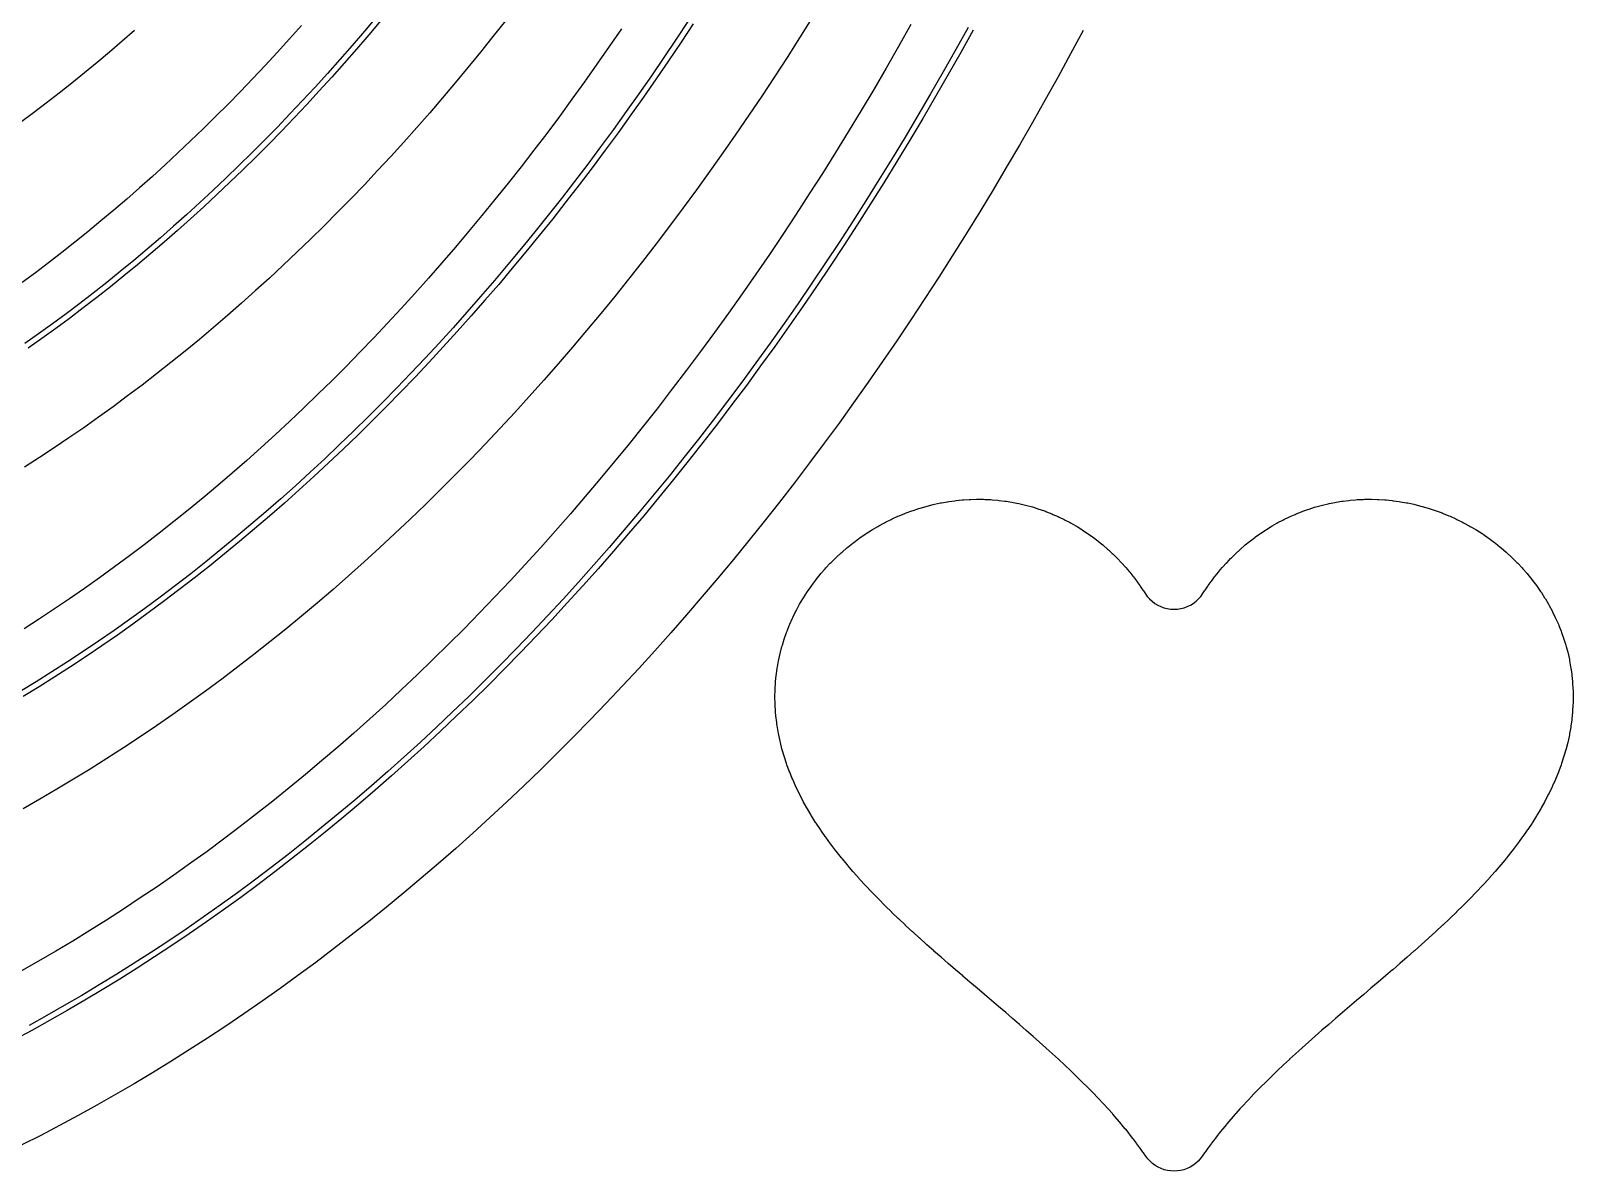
# Model space of a CAD drawing. Header units: metres. Extents: x 10 to 1210, y 10 to 2778.
# Drawn here: x 538.5 to 809, y 36.4 to 236.4 of the extents above; entities that cross this region are included whole.
import ezdxf

# ---------------------------------------------------------------- set-up
doc = ezdxf.new("R2010")
doc.units = ezdxf.units.M
for name, color, linetype in [('ACIKLIK', 5, 'Continuous'), ('CAM_SABLON', 4, 'Continuous'), ('DIS_KENAR_V91_Z3', 1, 'Continuous'), ('LAMBA_T4_Z4', 3, 'Continuous')]:
    doc.layers.add(name, color=color, linetype=linetype)

msp = doc.modelspace()

# ---------------------------------------------------------------- linework, layer by layer
at = {"layer": 'ACIKLIK'}
for points in [[(692.85, 237.51), (690.7, 233.69), (688.52, 229.9), (686.33, 226.15), (684.11, 222.42), (681.87, 218.72), (679.61, 215.06), (677.33, 211.42), (675.03, 207.82), (672.72, 204.25), (670.38, 200.71), (668.02, 197.21), (665.64, 193.74), (663.25, 190.3), (660.83, 186.89), (658.4, 183.52), (655.95, 180.18), (653.48, 176.88), (651, 173.61), (648.5, 170.37), (645.97, 167.17), (643.44, 164), (640.88, 160.87), (638.31, 157.78), (635.73, 154.72), (633.12, 151.7), (630.5, 148.71), (627.87, 145.76), (625.22, 142.84), (622.56, 139.97), (619.88, 137.13), (617.18, 134.32), (614.47, 131.56), (611.75, 128.83), (609.02, 126.14), (606.27, 123.49), (603.5, 120.87), (600.73, 118.29), (597.94, 115.76), (595.14, 113.26), (592.32, 110.8), (589.5, 108.37), (586.66, 105.99), (583.81, 103.65), (580.95, 101.34), (578.08, 99.07), (575.2, 96.85), (572.31, 94.66), (569.41, 92.51), (566.49, 90.41), (563.57, 88.34), (560.64, 86.31), (557.7, 84.33), (554.75, 82.38), (551.79, 80.47), (548.82, 78.61), (545.85, 76.78), (542.87, 75), (539.87, 73.25), (536.88, 71.55)], [(585.97, 237.36), (583.85, 234.99), (581.72, 232.65), (579.58, 230.33), (577.43, 228.05), (575.27, 225.8), (573.09, 223.58), (570.91, 221.39), (568.71, 219.23), (566.51, 217.1), (564.29, 215), (562.06, 212.94), (559.83, 210.9), (557.58, 208.9), (555.32, 206.92), (553.06, 204.98), (550.79, 203.07), (548.5, 201.19), (546.21, 199.35), (543.91, 197.53), (541.61, 195.75), (539.29, 194), (536.97, 192.28)], [(642.09, 236.79), (639.94, 233.66), (637.78, 230.55), (635.6, 227.48), (633.41, 224.44), (631.19, 221.42), (628.97, 218.44), (626.72, 215.49), (624.47, 212.57), (622.19, 209.69), (619.9, 206.83), (617.6, 204.01), (615.28, 201.21), (612.95, 198.45), (610.6, 195.73), (608.24, 193.03), (605.86, 190.37), (603.47, 187.75), (601.07, 185.15), (598.65, 182.59), (596.22, 180.06), (593.78, 177.57), (591.33, 175.11), (588.86, 172.69), (586.39, 170.29), (583.9, 167.94), (581.39, 165.62), (578.88, 163.33), (576.36, 161.08), (573.82, 158.86), (571.28, 156.68), (568.72, 154.53), (566.16, 152.42), (563.58, 150.34), (561, 148.3), (558.4, 146.3), (555.8, 144.33), (553.19, 142.4), (550.56, 140.5), (547.93, 138.64), (545.3, 136.82), (542.65, 135.03), (540, 133.28), (537.33, 131.56)]]:
    msp.add_lwpolyline(points, dxfattribs=at)
at = {"layer": 'CAM_SABLON'}
for points in [[(653.85, 238.22), (651.7, 234.97), (649.53, 231.74), (647.35, 228.55), (645.14, 225.38), (642.92, 222.25), (640.68, 219.14), (638.43, 216.07), (636.16, 213.03), (633.87, 210.02), (631.56, 207.03), (629.24, 204.09), (626.9, 201.17), (624.55, 198.29), (622.18, 195.43), (619.79, 192.61), (617.39, 189.82), (614.98, 187.07), (612.55, 184.35), (610.1, 181.66), (607.64, 179.01), (605.17, 176.38), (602.69, 173.8), (600.18, 171.24), (597.67, 168.72), (595.14, 166.24), (592.6, 163.79), (590.05, 161.37), (587.49, 158.99), (584.91, 156.64), (582.32, 154.33), (579.72, 152.06), (577.1, 149.82), (574.48, 147.61), (571.84, 145.44), (569.19, 143.31), (566.54, 141.21), (563.87, 139.15), (561.19, 137.12), (558.5, 135.13), (555.8, 133.18), (553.09, 131.27), (550.38, 129.39), (547.65, 127.54), (544.91, 125.74), (542.17, 123.97), (539.41, 122.24), (536.65, 120.54)], [(599.14, 238.87), (597.01, 236.35), (594.87, 233.86), (592.71, 231.39), (590.54, 228.96), (588.36, 226.56), (586.16, 224.19), (583.95, 221.85), (581.73, 219.54), (579.49, 217.25), (577.25, 215), (574.99, 212.78), (572.72, 210.6), (570.44, 208.44), (568.15, 206.31), (565.85, 204.22), (563.54, 202.15), (561.22, 200.12), (558.88, 198.12), (556.54, 196.15), (554.19, 194.22), (551.82, 192.31), (549.45, 190.44), (547.07, 188.6), (544.68, 186.79), (542.28, 185.02), (539.87, 183.28), (537.46, 181.57)], [(702.87, 237.02), (700.71, 233.12), (698.52, 229.24), (696.31, 225.39), (694.08, 221.57), (691.82, 217.79), (689.55, 214.03), (687.25, 210.3), (684.94, 206.61), (682.6, 202.95), (680.24, 199.32), (677.87, 195.72), (675.47, 192.16), (673.05, 188.62), (670.61, 185.12), (668.16, 181.66), (665.68, 178.22), (663.19, 174.82), (660.67, 171.46), (658.14, 168.13), (655.59, 164.83), (653.02, 161.57), (650.44, 158.34), (647.83, 155.15), (645.21, 152), (642.57, 148.88), (639.92, 145.79), (637.24, 142.75), (634.56, 139.73), (631.85, 136.76), (629.13, 133.82), (626.39, 130.92), (623.64, 128.06), (620.88, 125.23), (618.09, 122.44), (615.3, 119.69), (612.48, 116.98), (609.66, 114.3), (606.82, 111.67), (603.96, 109.07), (601.1, 106.51), (598.22, 103.99), (595.32, 101.51), (592.42, 99.07), (589.5, 96.67), (586.57, 94.3), (583.62, 91.98), (580.67, 89.7), (577.7, 87.45), (574.72, 85.25), (571.73, 83.09), (568.73, 80.97), (565.72, 78.88), (562.7, 76.84), (559.67, 74.84), (556.62, 72.88), (553.57, 70.96), (550.51, 69.08), (547.44, 67.25), (544.37, 65.45), (541.28, 63.7), (538.18, 61.98)]]:
    msp.add_lwpolyline(points, dxfattribs=at)
at = {"layer": 'DIS_KENAR_V91_Z3'}
for points in [[(675.48, 238.65), (673.31, 235.19), (671.12, 231.76), (668.91, 228.36), (666.68, 224.98), (664.43, 221.64), (662.16, 218.32), (659.87, 215.03), (657.57, 211.78), (655.24, 208.55), (652.89, 205.36), (650.53, 202.19), (648.15, 199.06), (645.75, 195.96), (643.33, 192.89), (640.9, 189.85), (638.44, 186.84), (635.97, 183.87), (633.48, 180.93), (630.98, 178.02), (628.46, 175.14), (625.92, 172.3), (623.37, 169.49), (620.8, 166.71), (618.21, 163.97), (615.61, 161.26), (612.99, 158.59), (610.35, 155.95), (607.7, 153.34), (605.04, 150.77), (602.36, 148.24), (599.67, 145.74), (596.96, 143.27), (594.24, 140.84), (591.5, 138.45), (588.75, 136.09), (585.99, 133.77), (583.21, 131.48), (580.42, 129.24), (577.61, 127.02), (574.8, 124.85), (571.97, 122.71), (569.13, 120.61), (566.28, 118.54), (563.41, 116.52), (560.53, 114.53), (557.65, 112.57), (554.75, 110.66), (551.84, 108.79), (548.91, 106.95), (545.98, 105.15), (543.04, 103.39), (540.09, 101.67), (537.13, 99.98)], [(621.72, 238.16), (619.55, 235.4), (617.36, 232.68), (615.16, 229.98), (612.94, 227.31), (610.71, 224.66), (608.46, 222.05), (606.19, 219.47), (603.91, 216.91), (601.62, 214.39), (599.31, 211.9), (596.99, 209.44), (594.65, 207), (592.3, 204.6), (589.93, 202.23), (587.55, 199.89), (585.16, 197.58), (582.75, 195.3), (580.33, 193.06), (577.9, 190.85), (575.46, 188.66), (573, 186.51), (570.53, 184.4), (568.05, 182.31), (565.55, 180.26), (563.05, 178.24), (560.53, 176.25), (558, 174.3), (555.46, 172.38), (552.91, 170.49), (550.35, 168.64), (547.77, 166.82), (545.19, 165.03), (542.6, 163.28), (539.99, 161.56), (537.38, 159.87)], [(556.68, 236.48), (554.5, 234.58), (552.31, 232.7), (550.11, 230.85), (547.9, 229.03), (545.68, 227.24), (543.45, 225.48), (541.2, 223.75), (538.95, 222.05), (536.69, 220.37)], [(723.04, 236.49), (720.86, 232.41), (718.65, 228.35), (716.42, 224.33), (714.16, 220.33), (711.88, 216.36), (709.58, 212.43), (707.26, 208.52), (704.91, 204.65), (702.54, 200.8), (700.15, 196.99), (697.74, 193.2), (695.3, 189.45), (692.84, 185.74), (690.36, 182.05), (687.86, 178.4), (685.34, 174.78), (682.8, 171.19), (680.24, 167.63), (677.65, 164.11), (675.05, 160.63), (672.42, 157.17), (669.78, 153.76), (667.12, 150.37), (664.43, 147.03), (661.73, 143.71), (659.01, 140.44), (656.26, 137.19), (653.5, 133.99), (650.73, 130.82), (647.93, 127.69), (645.11, 124.59), (642.28, 121.53), (639.43, 118.51), (636.56, 115.52), (633.68, 112.58), (630.77, 109.67), (627.86, 106.8), (624.92, 103.97), (621.97, 101.17), (619, 98.42), (616.02, 95.7), (613.02, 93.02), (610, 90.38), (606.97, 87.79), (603.92, 85.23), (600.86, 82.71), (597.79, 80.23), (594.7, 77.79), (591.6, 75.4), (588.48, 73.04), (585.35, 70.72), (582.2, 68.45), (579.05, 66.22), (575.88, 64.02), (572.69, 61.87), (569.5, 59.76), (566.29, 57.7), (563.07, 55.67), (559.84, 53.69), (556.6, 51.75), (553.35, 49.85), (550.08, 48), (546.81, 46.18), (543.52, 44.42), (540.23, 42.69), (536.92, 41.01)]]:
    msp.add_lwpolyline(points, dxfattribs=at)
msp.add_lwpolyline([(679.76, 92.52), (679.68, 92.62), (678.82, 93.75), (678.75, 93.85), (677.92, 94.98), (677.84, 95.09), (677.05, 96.22), (676.97, 96.34), (676.22, 97.47), (676.14, 97.6), (675.43, 98.73), (675.35, 98.86), (674.69, 99.99), (674.6, 100.14), (673.98, 101.27), (673.9, 101.42), (673.31, 102.54), (673.23, 102.7), (672.69, 103.83), (672.62, 103.99), (672.12, 105.12), (672.04, 105.29), (671.59, 106.41), (671.52, 106.59), (671.11, 107.71), (671.04, 107.9), (670.68, 109.01), (670.61, 109.21), (670.29, 110.32), (670.23, 110.52), (669.95, 111.63), (669.9, 111.84), (669.67, 112.94), (669.63, 113.16), (669.43, 114.25), (669.4, 114.47), (669.25, 115.56), (669.22, 115.79), (669.12, 116.87), (669.1, 117.1), (669.03, 118.18), (669.02, 118.42), (669, 119.49), (669, 119.72), (669.02, 120.79), (669.03, 121.03), (669.1, 122.09), (669.12, 122.33), (669.22, 123.38), (669.25, 123.62), (669.4, 124.66), (669.44, 124.9), (669.62, 125.94), (669.67, 126.17), (669.9, 127.2), (669.96, 127.43), (670.23, 128.46), (670.3, 128.68), (670.61, 129.7), (670.68, 129.92), (671.04, 130.92), (671.12, 131.14), (671.51, 132.13), (671.6, 132.35), (672.03, 133.32), (672.13, 133.53), (672.6, 134.5), (672.71, 134.7), (673.22, 135.65), (673.33, 135.85), (673.88, 136.78), (674, 136.97), (674.58, 137.89), (674.71, 138.08), (675.33, 138.97), (675.46, 139.15), (676.12, 140.03), (676.25, 140.2), (676.94, 141.06), (677.08, 141.23), (677.81, 142.06), (677.95, 142.22), (678.71, 143.03), (678.86, 143.18), (679.65, 143.96), (679.8, 144.11), (680.62, 144.87), (680.78, 145.01), (681.62, 145.73), (681.78, 145.87), (682.65, 146.57), (682.82, 146.7), (683.71, 147.36), (683.89, 147.48), (684.8, 148.12), (684.98, 148.23), (685.92, 148.83), (686.1, 148.94), (687.05, 149.51), (687.24, 149.61), (688.21, 150.14), (688.4, 150.24), (689.39, 150.73), (689.58, 150.82), (690.58, 151.28), (690.78, 151.36), (691.8, 151.78), (692, 151.86), (693.02, 152.24), (693.22, 152.31), (694.26, 152.65), (694.46, 152.72), (695.5, 153.02), (695.72, 153.08), (696.76, 153.34), (696.97, 153.39), (698.02, 153.61), (698.24, 153.65), (699.29, 153.84), (699.5, 153.87), (700.56, 154.01), (700.78, 154.04), (701.82, 154.15), (702.05, 154.16), (703.09, 154.23), (703.31, 154.24), (704.36, 154.27), (704.58, 154.27), (705.61, 154.26), (705.84, 154.25), (706.87, 154.2), (707.09, 154.18), (708.11, 154.1), (708.33, 154.07), (709.35, 153.95), (709.57, 153.92), (710.57, 153.75), (710.79, 153.71), (711.78, 153.52), (711.99, 153.47), (712.97, 153.24), (713.18, 153.18), (714.15, 152.91), (714.36, 152.85), (715.3, 152.55), (715.51, 152.48), (716.44, 152.15), (716.65, 152.07), (717.56, 151.7), (717.76, 151.62), (718.66, 151.23), (718.85, 151.14), (719.73, 150.71), (719.92, 150.62), (720.78, 150.16), (720.96, 150.06), (721.8, 149.58), (721.98, 149.48), (722.8, 148.97), (722.97, 148.86), (723.77, 148.33), (723.93, 148.21), (724.71, 147.66), (724.86, 147.54), (725.62, 146.97), (725.77, 146.85), (726.5, 146.25), (726.64, 146.13), (727.35, 145.51), (727.48, 145.39), (728.16, 144.76), (728.3, 144.63), (728.95, 143.99), (729.08, 143.86), (729.71, 143.2), (729.83, 143.08), (730.43, 142.41), (730.54, 142.28), (731.12, 141.6), (731.23, 141.47), (731.78, 140.79), (731.88, 140.66), (732.4, 139.97), (732.5, 139.84), (732.99, 139.15), (733.08, 139.02), (733.55, 138.33), (733.64, 138.2), (733.87, 137.84), (734.31, 137.23), (734.7, 136.78), (735.14, 136.37), (735.62, 136.01), (736.13, 135.7), (736.67, 135.44), (737.23, 135.23), (737.81, 135.09), (738.4, 135), (739, 134.97), (739.6, 135), (740.19, 135.09), (740.77, 135.23), (741.33, 135.44), (741.87, 135.7), (742.38, 136.01), (742.86, 136.37), (743.3, 136.78), (743.69, 137.23), (744.13, 137.84), (744.36, 138.2), (744.45, 138.33), (744.92, 139.02), (745.01, 139.15), (745.5, 139.84), (745.6, 139.97), (746.12, 140.66), (746.22, 140.79), (746.77, 141.47), (746.88, 141.6), (747.46, 142.28), (747.57, 142.41), (748.17, 143.08), (748.29, 143.2), (748.92, 143.86), (749.05, 143.99), (749.7, 144.63), (749.84, 144.76), (750.52, 145.39), (750.65, 145.51), (751.36, 146.13), (751.5, 146.25), (752.23, 146.85), (752.38, 146.97), (753.14, 147.54), (753.29, 147.66), (754.07, 148.21), (754.23, 148.33), (755.03, 148.86), (755.2, 148.97), (756.02, 149.48), (756.2, 149.58), (757.04, 150.06), (757.22, 150.16), (758.08, 150.62), (758.27, 150.71), (759.15, 151.14), (759.34, 151.23), (760.24, 151.62), (760.44, 151.7), (761.35, 152.07), (761.56, 152.15), (762.49, 152.48), (762.7, 152.55), (763.64, 152.85), (763.85, 152.91), (764.82, 153.18), (765.03, 153.24), (766.01, 153.47), (766.22, 153.52), (767.21, 153.71), (767.43, 153.75), (768.43, 153.92), (768.65, 153.95), (769.67, 154.07), (769.89, 154.1), (770.91, 154.18), (771.13, 154.2), (772.16, 154.25), (772.39, 154.26), (773.42, 154.27), (773.64, 154.27), (774.69, 154.24), (774.91, 154.23), (775.95, 154.16), (776.18, 154.15), (777.23, 154.04), (777.44, 154.01), (778.5, 153.87), (778.71, 153.84), (779.76, 153.65), (779.98, 153.61), (781.03, 153.39), (781.24, 153.34), (782.28, 153.08), (782.5, 153.02), (783.54, 152.72), (783.74, 152.65), (784.78, 152.31), (784.98, 152.24), (786, 151.86), (786.2, 151.78), (787.22, 151.36), (787.42, 151.28), (788.42, 150.82), (788.61, 150.73), (789.6, 150.24), (789.79, 150.14), (790.76, 149.61), (790.95, 149.51), (791.9, 148.94), (792.08, 148.83), (793.02, 148.23), (793.2, 148.12), (794.11, 147.48), (794.29, 147.36), (795.18, 146.7), (795.35, 146.57), (796.22, 145.87), (796.38, 145.73), (797.22, 145.01), (797.38, 144.87), (798.2, 144.11), (798.35, 143.96), (799.14, 143.18), (799.29, 143.03), (800.05, 142.22), (800.19, 142.06), (800.92, 141.23), (801.06, 141.06), (801.75, 140.2), (801.88, 140.03), (802.54, 139.15), (802.67, 138.97), (803.29, 138.08), (803.42, 137.89), (804, 136.97), (804.12, 136.78), (804.67, 135.85), (804.78, 135.65), (805.29, 134.7), (805.4, 134.5), (805.87, 133.53), (805.97, 133.32), (806.4, 132.35), (806.49, 132.13), (806.88, 131.14), (806.96, 130.92), (807.32, 129.92), (807.39, 129.7), (807.7, 128.68), (807.77, 128.46), (808.04, 127.43), (808.1, 127.2), (808.33, 126.17), (808.38, 125.94), (808.56, 124.9), (808.6, 124.66), (808.75, 123.62), (808.78, 123.38), (808.88, 122.33), (808.9, 122.09), (808.97, 121.03), (808.98, 120.79), (809, 119.72), (809, 119.49), (808.98, 118.42), (808.97, 118.18), (808.9, 117.1), (808.88, 116.87), (808.78, 115.79), (808.75, 115.56), (808.6, 114.47), (808.57, 114.25), (808.37, 113.16), (808.33, 112.94), (808.1, 111.84), (808.05, 111.63), (807.77, 110.52), (807.71, 110.32), (807.39, 109.21), (807.32, 109.01), (806.96, 107.9), (806.89, 107.71), (806.48, 106.59), (806.41, 106.41), (805.96, 105.29), (805.88, 105.12), (805.38, 103.99), (805.31, 103.83), (804.77, 102.7), (804.69, 102.54), (804.1, 101.42), (804.02, 101.27), (803.4, 100.14), (803.31, 99.99), (802.65, 98.86), (802.57, 98.73), (801.86, 97.6), (801.78, 97.47), (801.03, 96.34), (800.95, 96.22), (800.16, 95.09), (800.08, 94.98), (799.25, 93.85), (799.18, 93.75), (798.31, 92.61), (798.24, 92.52), (797.37, 91.43), (797.3, 91.34), (796.37, 90.21), (796.3, 90.13), (795.33, 89), (795.26, 88.92), (794.26, 87.79), (794.2, 87.72), (793.17, 86.6), (793.11, 86.53), (792.05, 85.41), (791.99, 85.35), (790.91, 84.23), (790.85, 84.18), (789.74, 83.06), (789.69, 83.01), (788.56, 81.9), (788.51, 81.85), (787.36, 80.74), (787.32, 80.7), (786.14, 79.59), (786.1, 79.56), (784.91, 78.45), (784.88, 78.42), (783.67, 77.32), (783.64, 77.29), (782.42, 76.19), (782.39, 76.17), (781.16, 75.07), (781.13, 75.05), (779.89, 73.96), (779.87, 73.94), (778.62, 72.85), (778.6, 72.84), (777.35, 71.75), (777.33, 71.74), (776.08, 70.66), (776.07, 70.65), (774.8, 69.57), (774.8, 69.57), (773.54, 68.49), (772.27, 67.42), (771.02, 66.35), (769.78, 65.3), (768.55, 64.24), (767.34, 63.2), (766.13, 62.16), (764.94, 61.12), (763.77, 60.1), (762.61, 59.07), (762.57, 59.04), (761.47, 58.05), (761.43, 58.02), (760.36, 57.04), (760.32, 57), (759.27, 56.04), (759.22, 56), (758.2, 55.05), (758.15, 55), (757.16, 54.06), (757.1, 54.01), (756.14, 53.08), (756.08, 53.03), (755.15, 52.11), (755.09, 52.05), (754.18, 51.15), (754.12, 51.09), (753.25, 50.2), (753.18, 50.13), (752.34, 49.26), (752.27, 49.19), (751.47, 48.33), (751.4, 48.25), (750.62, 47.41), (750.55, 47.33), (749.81, 46.51), (749.73, 46.42), (749.02, 45.61), (748.95, 45.52), (748.27, 44.73), (748.19, 44.63), (747.55, 43.86), (747.47, 43.76), (746.87, 43.01), (746.79, 42.9), (746.21, 42.17), (746.13, 42.06), (745.59, 41.35), (745.51, 41.24), (745, 40.54), (744.92, 40.43), (744.45, 39.76), (744.36, 39.63), (743.96, 39.04), (743.61, 38.58), (743.21, 38.15), (742.78, 37.76), (742.31, 37.41), (741.81, 37.12), (741.28, 36.87), (740.73, 36.67), (740.16, 36.53), (739.58, 36.45), (739, 36.42), (738.42, 36.45), (737.84, 36.53), (737.27, 36.67), (736.72, 36.87), (736.19, 37.12), (735.69, 37.41), (735.22, 37.76), (734.79, 38.15), (734.39, 38.58), (734.04, 39.04), (733.64, 39.63), (733.55, 39.76), (733.08, 40.43), (733, 40.54), (732.49, 41.24), (732.41, 41.35), (731.87, 42.06), (731.79, 42.17), (731.21, 42.9), (731.13, 43.01), (730.53, 43.76), (730.45, 43.86), (729.81, 44.63), (729.73, 44.73), (729.05, 45.52), (728.98, 45.61), (728.27, 46.42), (728.19, 46.51), (727.45, 47.33), (727.38, 47.41), (726.6, 48.25), (726.53, 48.33), (725.73, 49.19), (725.66, 49.26), (724.82, 50.13), (724.75, 50.2), (723.88, 51.09), (723.82, 51.15), (722.91, 52.05), (722.85, 52.11), (721.92, 53.03), (721.86, 53.08), (720.9, 54.01), (720.84, 54.06), (719.85, 55), (719.8, 55.05), (718.78, 56), (718.73, 56.04), (717.68, 57), (717.64, 57.04), (716.57, 58.02), (716.53, 58.05), (715.43, 59.04), (715.39, 59.07), (714.27, 60.06), (713.09, 61.09), (711.9, 62.13), (710.69, 63.18), (709.47, 64.23), (708.23, 65.29), (706.98, 66.35), (705.73, 67.42), (704.47, 68.49), (703.21, 69.56), (703.2, 69.57), (701.94, 70.64), (701.93, 70.65), (700.68, 71.73), (700.66, 71.74), (699.41, 72.83), (699.4, 72.84), (698.15, 73.93), (698.13, 73.94), (696.89, 75.03), (696.87, 75.05), (695.64, 76.14), (695.61, 76.17), (694.39, 77.26), (694.36, 77.29), (693.16, 78.39), (693.12, 78.42), (691.93, 79.52), (691.89, 79.56), (690.72, 80.66), (690.68, 80.7), (689.53, 81.81), (689.48, 81.85), (688.35, 82.96), (688.3, 83.01), (687.2, 84.13), (687.14, 84.18), (686.06, 85.29), (686, 85.35), (684.95, 86.47), (684.89, 86.54), (683.86, 87.66), (683.8, 87.73), (682.8, 88.85), (682.73, 88.93), (681.77, 90.05), (681.7, 90.13), (680.77, 91.26), (680.69, 91.35), (679.76, 92.52)], close=True, dxfattribs=at)
at = {"layer": 'LAMBA_T4_Z4'}
for points in [[(599.91, 238.23), (597.77, 235.7), (595.62, 233.2), (593.46, 230.73), (591.28, 228.29), (589.09, 225.88), (586.89, 223.51), (584.67, 221.16), (582.45, 218.84), (580.21, 216.55), (577.95, 214.29), (575.69, 212.07), (573.41, 209.87), (571.13, 207.71), (568.83, 205.58), (566.52, 203.47), (564.2, 201.4), (561.87, 199.37), (559.53, 197.36), (557.18, 195.38), (554.82, 193.44), (552.45, 191.53), (550.07, 189.65), (547.68, 187.81), (545.28, 185.99), (542.87, 184.21), (540.45, 182.46), (538.03, 180.75)], [(703.75, 236.54), (701.58, 232.63), (699.39, 228.74), (697.18, 224.89), (694.94, 221.06), (692.68, 217.27), (690.4, 213.51), (688.1, 209.78), (685.78, 206.08), (683.44, 202.41), (681.08, 198.77), (678.7, 195.17), (676.3, 191.59), (673.87, 188.05), (671.43, 184.55), (668.97, 181.07), (666.49, 177.64), (663.99, 174.23), (661.47, 170.86), (658.93, 167.52), (656.38, 164.22), (653.8, 160.95), (651.21, 157.72), (648.6, 154.52), (645.98, 151.36), (643.33, 148.23), (640.67, 145.14), (637.99, 142.08), (635.3, 139.07), (632.59, 136.08), (629.86, 133.14), (627.12, 130.23), (624.36, 127.36), (621.59, 124.53), (618.8, 121.73), (615.99, 118.98), (613.17, 116.26), (610.34, 113.57), (607.49, 110.93), (604.63, 108.33), (601.76, 105.76), (598.87, 103.24), (595.97, 100.75), (593.06, 98.3), (590.13, 95.89), (587.19, 93.52), (584.24, 91.19), (581.27, 88.9), (578.3, 86.65), (575.31, 84.44), (572.31, 82.27), (569.3, 80.15), (566.28, 78.06), (563.25, 76.01), (560.21, 74), (557.16, 72.04), (554.1, 70.11), (551.03, 68.23), (547.95, 66.39), (544.86, 64.58), (541.77, 62.82), (538.66, 61.11), (535.55, 59.43)], [(654.69, 237.67), (652.53, 234.41), (650.36, 231.18), (648.17, 227.98), (645.96, 224.81), (643.74, 221.67), (641.49, 218.55), (639.23, 215.47), (636.95, 212.42), (634.66, 209.41), (632.35, 206.42), (630.02, 203.46), (627.68, 200.54), (625.32, 197.65), (622.94, 194.79), (620.55, 191.96), (618.15, 189.17), (615.73, 186.41), (613.29, 183.68), (610.84, 180.98), (608.38, 178.32), (605.9, 175.69), (603.4, 173.1), (600.9, 170.54), (598.38, 168.01), (595.84, 165.52), (593.29, 163.06), (590.73, 160.64), (588.16, 158.25), (585.58, 155.9), (582.98, 153.58), (580.37, 151.3), (577.75, 149.05), (575.12, 146.84), (572.47, 144.67), (569.82, 142.53), (567.15, 140.42), (564.48, 138.35), (561.79, 136.32), (559.09, 134.33), (556.38, 132.37), (553.67, 130.45), (550.94, 128.56), (548.2, 126.71), (545.46, 124.9), (542.7, 123.13), (539.94, 121.39), (537.17, 119.69)]]:
    msp.add_lwpolyline(points, dxfattribs=at)

doc.saveas('drawing.dxf')
